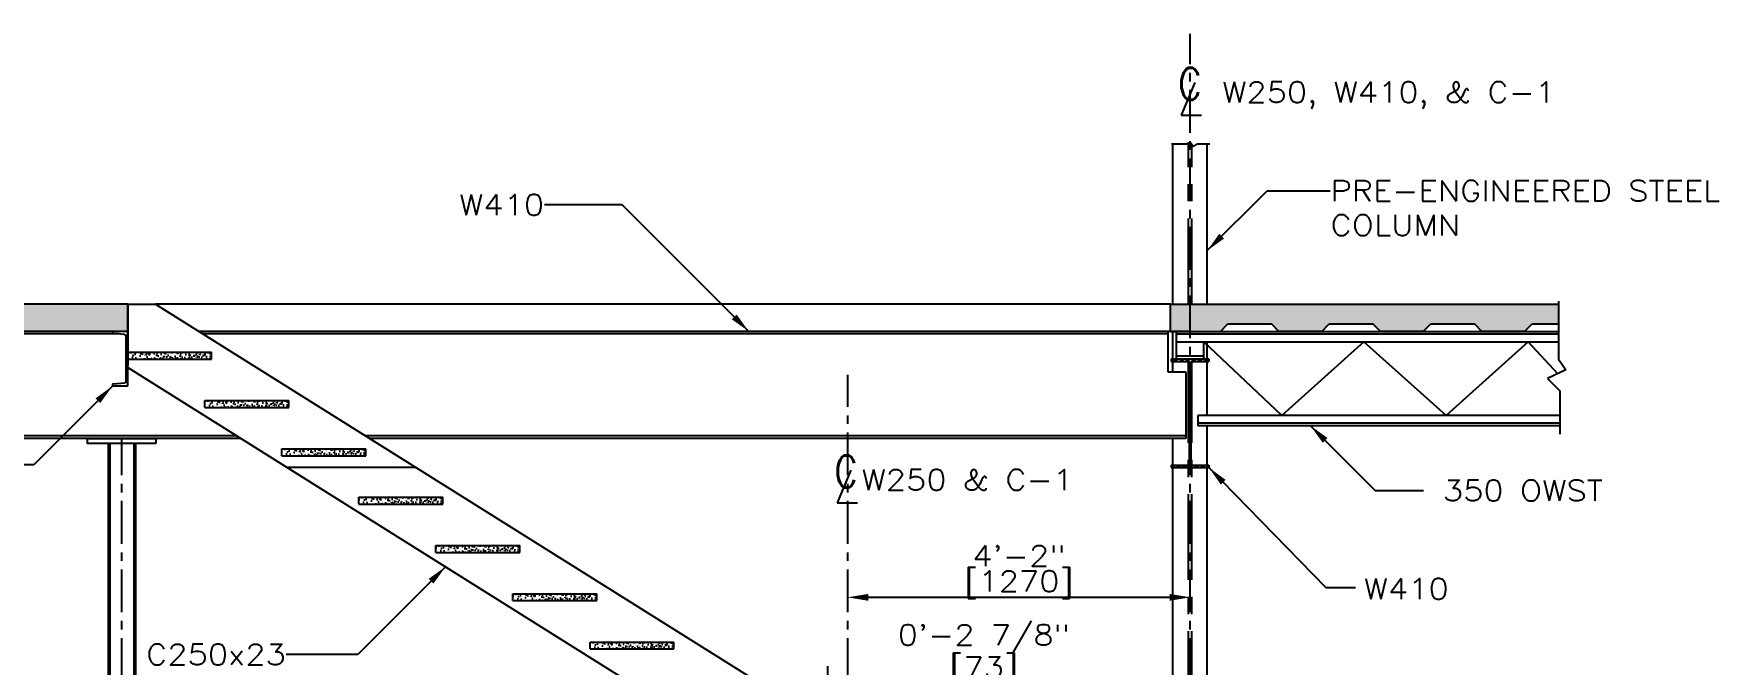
# Model space of a CAD drawing. Header units: inches. Extents: x -44 to 9761, y -1166 to 3580.
# Drawn here: x 8797.9 to 9044, y 3014.4 to 3106.6 of the extents above; entities that cross this region are included whole.
import ezdxf

# ---------------------------------------------------------------- set-up
doc = ezdxf.new("R2010")
doc.units = ezdxf.units.IN
doc.header["$MEASUREMENT"] = 0
doc.linetypes.add('CENTER', pattern=[2, 1.25, -0.25, 0.25, -0.25])
doc.layers.get('DEFPOINTS').update_dxf_attribs({"linetype": 'CONTINUOUS'})
for name, color, linetype in [('Center', 251, 'CENTER'), ('L1', 1, 'CONTINUOUS'), ('LAYER131A', 131, 'CONTINUOUS'), ('Section-Stiffener', 2, 'CONTINUOUS'), ('Struc_Section_BP', 135, 'CONTINUOUS'), ('Struc_Section_Conc', 71, 'CONTINUOUS'), ('Struc_Section_Dim', 5, 'CONTINUOUS'), ('Struc_Section_PreEngCol', 150, 'CONTINUOUS'), ('Struc_Section_Steel', 11, 'CONTINUOUS'), ('Struc_Steel_Beam', 22, 'CONTINUOUS'), ('Struc_Steel_Deck', 41, 'CONTINUOUS'), ('Struc_Steel_Joist', 21, 'CONTINUOUS'), ('TEXT', 4, 'CONTINUOUS')]:
    doc.layers.add(name, color=color, linetype=linetype)
doc.styles.add('ROMANS', font='ROMANS.SHX', dxfattribs={"width": 0.8})
doc.styles.add('ROMANS-115', font='romans.shx', dxfattribs={"width": 1.15})
doc.dimstyles.new('48-ROMANS-115', dxfattribs={"dimtxt": 3, "dimasz": 3, "dimexe": 3, "dimexo": 3, "dimgap": 0.0625, "dimtad": 1, "dimdec": 4, "dimzin": 1, "dimdsep": 46, "dimlunit": 4, "dimtxsty": 'ROMANS-115', "dimcen": 0.0625, "dimclrd": 256, "dimclre": 256, "dimclrt": 256, "dimadec": 0, "dimazin": 0, "dimtfac": 1, "dimtdec": 4, "dimtofl": 0, "dimtmove": 0, "dimatfit": 0, "dimfxl": 1, "dimfrac": 2, "dimtolj": 1, "dimtzin": 0, "dimarcsym": 0})
doc.dimstyles.new('Copy of 48-ROMANS-115-BPV', dxfattribs={"dimtxt": 3, "dimasz": 3, "dimexe": 3, "dimexo": 3, "dimgap": 0.0625, "dimtad": 1, "dimdec": 4, "dimzin": 1, "dimdsep": 46, "dimlunit": 4, "dimtxsty": 'ROMANS-115', "dimcen": 0.0625, "dimclrd": 256, "dimclre": 256, "dimclrt": 256, "dimadec": 0, "dimazin": 0, "dimtfac": 1, "dimtdec": 4, "dimtofl": 0, "dimtmove": 0, "dimatfit": 0, "dimfxl": 1, "dimfrac": 2, "dimtolj": 1, "dimtzin": 0, "dimarcsym": 0})

# ---------------------------------------------------------------- blocks, each defined once
blk = doc.blocks.new('*D9')
at = {"layer": 'DEFPOINTS', "color": 0, "transparency": 16777216}
for p in [(8712.14, 3067.14), (8713.96, 2996.64), (8909.33, 2996.64)]:
    blk.add_point(p, dxfattribs=at)
at = {"layer": 'Struc_Section_Dim', "lineweight": -2, "transparency": 16777216}
for p, q in [((8715.14, 3067.14), (8716.96, 3067.14)), ((8713.96, 3064.14), (8713.96, 2999.64)), ((8906.33, 2996.64), (8710.96, 2996.64))]:
    blk.add_line(p, q, dxfattribs=at)
at = {"layer": 'Struc_Section_Dim', "transparency": 16777216}
for points in [[(8713.46, 3064.14), (8714.46, 3064.14), (8713.96, 3067.14)], [(8713.46, 2999.64), (8714.46, 2999.64), (8713.96, 2996.64)]]:
    blk.add_solid(points, dxfattribs=at)
at = {"layer": 'Struc_Section_Dim', "transparency": 16777216, "insert": (8711.61, 3031.89), "char_height": 3, "attachment_point": 5, "rotation": 90, "style": 'ROMANS-115'}
blk.add_mtext('\\A1;5\'-10 1/2" [1791]', dxfattribs=at)
blk = doc.blocks.new('CLMARK')
at = {"layer": 'TEXT'}
for p, q in [((1.52, 4.57), (-3.55, -7.61)), ((-3.55, -7.61), (4.06, -7.61))]:
    blk.add_line(p, q, dxfattribs=at)
at = {"layer": 'TEXT', "style": 'ROMANS', "width": 0.8}
blk.add_text('C', height=12, dxfattribs=at).set_placement((-4.59, -1.9))
blk = doc.blocks.new('*D15')
at = {"layer": 'DEFPOINTS', "color": 0, "transparency": 16777216}
for p in [(8916.74, 3024.33), (8916.74, 3023.08), (8966.74, 3023.08)]:
    blk.add_point(p, dxfattribs=at)
at = {"layer": 'Section-Stiffener', "lineweight": -2, "transparency": 16777216}
blk.add_line((8963.74, 3024.33), (8919.74, 3024.33), dxfattribs=at)
at = {"layer": 'Section-Stiffener', "transparency": 16777216}
for points in [[(8919.74, 3024.83), (8919.74, 3023.83), (8916.74, 3024.33)], [(8963.74, 3024.83), (8963.74, 3023.83), (8966.74, 3024.33)]]:
    blk.add_solid(points, dxfattribs=at)
at = {"layer": 'Section-Stiffener', "transparency": 16777216, "char_height": 3, "attachment_point": 5, "style": 'ROMANS-115'}
for s, insert in [('\\A1;4\'-2"', (8941.74, 3030.38)), ('\\A1;[1270]', (8941.74, 3026.18))]:
    blk.add_mtext(s, dxfattribs=dict(at, insert=insert))
blk = doc.blocks.new('*D17')
at = {"layer": 'DEFPOINTS', "color": 0, "transparency": 16777216}
for p in [(8916.74, 3011.3), (8913.86, 3003.69), (8916.74, 3003.69)]:
    blk.add_point(p, dxfattribs=at)
at = {"layer": 'Struc_Section_Dim', "lineweight": -2, "transparency": 16777216}
for p, q in [((8913.86, 3006.69), (8913.86, 3014.3)), ((8910.86, 3011.3), (8907.86, 3011.3)), ((8919.74, 3011.3), (8950.46, 3011.3))]:
    blk.add_line(p, q, dxfattribs=at)
at = {"layer": 'Struc_Section_Dim', "transparency": 16777216}
for points in [[(8910.86, 3011.8), (8910.86, 3010.8), (8913.86, 3011.3)], [(8919.74, 3011.8), (8919.74, 3010.8), (8916.74, 3011.3)]]:
    blk.add_solid(points, dxfattribs=at)
at = {"layer": 'Struc_Section_Dim', "transparency": 16777216, "char_height": 3, "attachment_point": 5, "style": 'ROMANS-115'}
for s, insert in [('\\A1;0\'-2 7/8"', (8936.6, 3018.34)), ('\\A1;[73]', (8936.6, 3013.64))]:
    blk.add_mtext(s, dxfattribs=dict(at, insert=insert))

msp = doc.modelspace()

# ---------------------------------------------------------------- hatches: boundary and pattern name
at = {"layer": 'LAYER131A', "ltscale": 2}
h = msp.add_hatch(dxfattribs=at)
h.set_pattern_fill('AR-CONC', color=256, scale=0.2, style=0)
h.set_pattern_definition([(130, (9413.5464, 3009.6492), (-1.4345204, -0.1255043), [0.15, -1.65]), (185, (9413.5464, 3009.6492), (0.2775027, 1.5043843), [0.12, -1.32]), (79.5486, (9413.4269, 3009.6387), (-1.1570188, 1.378879), [0.1274804, -1.4022842]), (133.8158, (9413.5464, 3010.0492), (-2.134482, -0.331038), [0.225, -2.475]), (83.3644, (9413.3686, 3010.0216), (-1.8693254, 1.948236), [0.1912206, -2.103426]), (188.8158, (9413.5464, 3010.0492), (-1.869324, 1.948237), [0.18, -1.98]), (159, (9413.3464, 3009.9492), (-1.193814, -0.8052378), [0.15, -1.65]), (214, (9413.3464, 3009.9492), (-0.4866307, 1.4503), [0.12, -1.32]), (108.5486, (9413.247, 3009.882), (-1.6804453, 0.645061), [0.1274804, -1.4022842]), (142.5, (9413.54645, 3009.64916), (-0.0243197, 0.6657877), [0, -1.304, 0, -1.34, 0, -1.325]), (172.5, (9413.54645, 3009.64916), (-0.5261391, 0.7888234), [0, -0.764, 0, -1.274, 0, -0.505]), (212.5, (9413.99245, 3009.64916), (-1.06764487, -0.04510974), [0, -0.5, 0, -1.56, 0, -2.07]), (222.5, (9414.19245, 3009.6492), (-1.1663723, 0.20021), [0, -0.65, 0, -1.036, 0, -1.47])])
h.paths.add_polyline_path([(8753.17285, 3067.1448), (8811.61042, 3067.1448), (8811.61042, 3063.1448), (8753.13392, 3063.1448), (8753.13392, 3063.8607), (8753.71779, 3064.36613), (8752.86145, 3064.9882), (8753.17285, 3065.41587)])
h = msp.add_hatch(dxfattribs=at)
h.set_pattern_fill('AR-CONC', color=256, scale=0.2, style=0)
h.set_pattern_definition([(130, (9198.8265, 3066.0492), (-1.4345204, -0.1255043), [0.15, -1.65]), (185, (9198.8265, 3066.0492), (0.2775027, 1.504384), [0.12, -1.32]), (79.5486, (9198.707, 3066.0387), (-1.157019, 1.378879), [0.1274804, -1.402284]), (133.8158, (9198.8265, 3066.4492), (-2.134482, -0.331038), [0.225, -2.475]), (83.3644, (9198.6486, 3066.4216), (-1.869325, 1.948236), [0.19122, -2.103426]), (188.8158, (9198.8265, 3066.4492), (-1.869324, 1.948237), [0.18, -1.98]), (159, (9198.6265, 3066.3492), (-1.193814, -0.8052378), [0.15, -1.65]), (214, (9198.6265, 3066.3492), (-0.4866307, 1.4503), [0.12, -1.32]), (108.5486, (9198.527, 3066.282), (-1.6804453, 0.645061), [0.1274804, -1.402284]), (142.5, (9198.8265, 3066.04916), (-0.0243197, 0.6657877), [0, -1.304, 0, -1.34, 0, -1.325]), (172.5, (9198.8265, 3066.04916), (-0.5261391, 0.7888234), [0, -0.764, 0, -1.274, 0, -0.505]), (212.5, (9199.2725, 3066.04916), (-1.0676449, -0.04510974), [0, -0.5, 0, -1.56, 0, -2.07]), (222.5, (9199.4725, 3066.0492), (-1.1663723, 0.20021), [0, -0.65, 0, -1.036, 0, -1.47])])
h.paths.add_polyline_path([(8811.61042, 3060.0948), (8823.86042, 3060.0948), (8823.86042, 3059.0948), (8811.61042, 3059.0948)])
h = msp.add_hatch(dxfattribs=at)
h.set_pattern_fill('AR-CONC', color=256, scale=0.2, style=0)
h.set_pattern_definition([(130, (9210.0765, 3058.9992), (-1.4345204, -0.1255043), [0.15, -1.65]), (185, (9210.0765, 3058.9992), (0.2775027, 1.504384), [0.12, -1.32]), (79.5486, (9209.957, 3058.9887), (-1.157019, 1.378879), [0.1274804, -1.402284]), (133.8158, (9210.0765, 3059.3992), (-2.134482, -0.331038), [0.225, -2.475]), (83.3644, (9209.8986, 3059.3716), (-1.869325, 1.948236), [0.19122, -2.103426]), (188.8158, (9210.0765, 3059.3992), (-1.869324, 1.948237), [0.18, -1.98]), (159, (9209.8765, 3059.2992), (-1.193814, -0.8052378), [0.15, -1.65]), (214, (9209.8765, 3059.2992), (-0.4866307, 1.4503), [0.12, -1.32]), (108.5486, (9209.777, 3059.232), (-1.6804453, 0.645061), [0.1274804, -1.402284]), (142.5, (9210.0765, 3058.99916), (-0.0243197, 0.6657877), [0, -1.304, 0, -1.34, 0, -1.325]), (172.5, (9210.0765, 3058.99916), (-0.5261391, 0.7888234), [0, -0.764, 0, -1.274, 0, -0.505]), (212.5, (9210.5225, 3058.99916), (-1.0676449, -0.04510974), [0, -0.5, 0, -1.56, 0, -2.07]), (222.5, (9210.7225, 3058.9992), (-1.1663723, 0.20021), [0, -0.65, 0, -1.036, 0, -1.47])])
h.paths.add_polyline_path([(8822.86042, 3053.0448), (8835.11042, 3053.0448), (8835.11042, 3052.0448), (8822.86042, 3052.0448)])
h = msp.add_hatch(dxfattribs=at)
h.set_pattern_fill('AR-CONC', color=256, scale=0.2, style=0)
h.set_pattern_definition([(130, (9221.3265, 3051.9492), (-1.4345204, -0.1255043), [0.15, -1.65]), (185, (9221.3265, 3051.9492), (0.2775027, 1.504384), [0.12, -1.32]), (79.5486, (9221.207, 3051.9387), (-1.157019, 1.378879), [0.1274804, -1.402284]), (133.8158, (9221.3265, 3052.3492), (-2.134482, -0.331038), [0.225, -2.475]), (83.3644, (9221.1486, 3052.3216), (-1.869325, 1.948236), [0.19122, -2.103426]), (188.8158, (9221.3265, 3052.3492), (-1.869324, 1.948237), [0.18, -1.98]), (159, (9221.1265, 3052.2492), (-1.193814, -0.8052378), [0.15, -1.65]), (214, (9221.1265, 3052.2492), (-0.4866307, 1.4503), [0.12, -1.32]), (108.5486, (9221.027, 3052.182), (-1.6804453, 0.645061), [0.1274804, -1.402284]), (142.5, (9221.3265, 3051.94916), (-0.0243197, 0.6657877), [0, -1.304, 0, -1.34, 0, -1.325]), (172.5, (9221.3265, 3051.94916), (-0.5261391, 0.7888234), [0, -0.764, 0, -1.274, 0, -0.505]), (212.5, (9221.7725, 3051.94916), (-1.0676449, -0.04510974), [0, -0.5, 0, -1.56, 0, -2.07]), (222.5, (9221.9725, 3051.9492), (-1.1663723, 0.20021), [0, -0.65, 0, -1.036, 0, -1.47])])
h.paths.add_polyline_path([(8834.11042, 3045.9948), (8846.36042, 3045.9948), (8846.36042, 3044.9948), (8834.11042, 3044.9948)])
h = msp.add_hatch(dxfattribs=at)
h.set_pattern_fill('AR-CONC', color=256, scale=0.2, style=0)
h.set_pattern_definition([(130, (9232.5765, 3044.8992), (-1.4345204, -0.1255043), [0.15, -1.65]), (185, (9232.5765, 3044.8992), (0.2775027, 1.504384), [0.12, -1.32]), (79.5486, (9232.457, 3044.8887), (-1.157019, 1.378879), [0.1274804, -1.402284]), (133.8158, (9232.5765, 3045.2992), (-2.134482, -0.331038), [0.225, -2.475]), (83.3644, (9232.3986, 3045.2716), (-1.869325, 1.948236), [0.19122, -2.103426]), (188.8158, (9232.5765, 3045.2992), (-1.869324, 1.948237), [0.18, -1.98]), (159, (9232.3765, 3045.1992), (-1.193814, -0.8052378), [0.15, -1.65]), (214, (9232.3765, 3045.1992), (-0.4866307, 1.4503), [0.12, -1.32]), (108.5486, (9232.277, 3045.132), (-1.6804453, 0.645061), [0.1274804, -1.402284]), (142.5, (9232.5765, 3044.89916), (-0.0243197, 0.6657877), [0, -1.304, 0, -1.34, 0, -1.325]), (172.5, (9232.5765, 3044.89916), (-0.5261391, 0.7888234), [0, -0.764, 0, -1.274, 0, -0.505]), (212.5, (9233.0225, 3044.89916), (-1.0676449, -0.04510974), [0, -0.5, 0, -1.56, 0, -2.07]), (222.5, (9233.2225, 3044.8992), (-1.1663723, 0.20021), [0, -0.65, 0, -1.036, 0, -1.47])])
h.paths.add_polyline_path([(8845.36042, 3038.9448), (8857.61042, 3038.9448), (8857.61042, 3037.9448), (8845.36042, 3037.9448)])
h = msp.add_hatch(dxfattribs=at)
h.set_pattern_fill('AR-CONC', color=256, scale=0.2, style=0)
h.set_pattern_definition([(130, (9243.8265, 3037.8492), (-1.4345204, -0.1255043), [0.15, -1.65]), (185, (9243.8265, 3037.8492), (0.2775027, 1.504384), [0.12, -1.32]), (79.5486, (9243.707, 3037.8387), (-1.157019, 1.378879), [0.1274804, -1.402284]), (133.8158, (9243.8265, 3038.2492), (-2.134482, -0.331038), [0.225, -2.475]), (83.3644, (9243.6486, 3038.2216), (-1.869325, 1.948236), [0.19122, -2.103426]), (188.8158, (9243.8265, 3038.2492), (-1.869324, 1.948237), [0.18, -1.98]), (159, (9243.6265, 3038.1492), (-1.193814, -0.8052378), [0.15, -1.65]), (214, (9243.6265, 3038.1492), (-0.4866307, 1.4503), [0.12, -1.32]), (108.5486, (9243.527, 3038.082), (-1.6804453, 0.645061), [0.1274804, -1.402284]), (142.5, (9243.8265, 3037.84916), (-0.0243197, 0.6657877), [0, -1.304, 0, -1.34, 0, -1.325]), (172.5, (9243.8265, 3037.84916), (-0.5261391, 0.7888234), [0, -0.764, 0, -1.274, 0, -0.505]), (212.5, (9244.2725, 3037.84916), (-1.0676449, -0.04510974), [0, -0.5, 0, -1.56, 0, -2.07]), (222.5, (9244.4725, 3037.8492), (-1.1663723, 0.20021), [0, -0.65, 0, -1.036, 0, -1.47])])
h.paths.add_polyline_path([(8856.61042, 3031.8948), (8868.86042, 3031.8948), (8868.86042, 3030.8948), (8856.61042, 3030.8948)])
h = msp.add_hatch(dxfattribs=at)
h.set_pattern_fill('AR-CONC', color=256, scale=0.2, style=0)
h.set_pattern_definition([(130, (9255.0765, 3030.7992), (-1.4345204, -0.1255043), [0.15, -1.65]), (185, (9255.0765, 3030.7992), (0.2775027, 1.504384), [0.12, -1.32]), (79.5486, (9254.957, 3030.7887), (-1.157019, 1.378879), [0.1274804, -1.402284]), (133.8158, (9255.0765, 3031.1992), (-2.134482, -0.331038), [0.225, -2.475]), (83.3644, (9254.8986, 3031.1716), (-1.869325, 1.948236), [0.19122, -2.103426]), (188.8158, (9255.0765, 3031.1992), (-1.869324, 1.948237), [0.18, -1.98]), (159, (9254.8765, 3031.0992), (-1.193814, -0.8052378), [0.15, -1.65]), (214, (9254.8765, 3031.0992), (-0.4866307, 1.4503), [0.12, -1.32]), (108.5486, (9254.777, 3031.032), (-1.6804453, 0.645061), [0.1274804, -1.402284]), (142.5, (9255.0765, 3030.79916), (-0.0243197, 0.6657877), [0, -1.304, 0, -1.34, 0, -1.325]), (172.5, (9255.0765, 3030.79916), (-0.5261391, 0.7888234), [0, -0.764, 0, -1.274, 0, -0.505]), (212.5, (9255.5225, 3030.79916), (-1.0676449, -0.04510974), [0, -0.5, 0, -1.56, 0, -2.07]), (222.5, (9255.7225, 3030.7992), (-1.1663723, 0.20021), [0, -0.65, 0, -1.036, 0, -1.47])])
h.paths.add_polyline_path([(8867.86042, 3024.8448), (8880.11042, 3024.8448), (8880.11042, 3023.8448), (8867.86042, 3023.8448)])
h = msp.add_hatch(dxfattribs=at)
h.set_pattern_fill('AR-CONC', color=256, scale=0.2, style=0)
h.set_pattern_definition([(130, (9266.3265, 3023.7492), (-1.4345204, -0.1255043), [0.15, -1.65]), (185, (9266.3265, 3023.7492), (0.2775027, 1.504384), [0.12, -1.32]), (79.5486, (9266.207, 3023.7387), (-1.157019, 1.378879), [0.1274804, -1.402284]), (133.8158, (9266.3265, 3024.1492), (-2.134482, -0.331038), [0.225, -2.475]), (83.3644, (9266.1486, 3024.1216), (-1.869325, 1.948236), [0.19122, -2.103426]), (188.8158, (9266.3265, 3024.1492), (-1.869324, 1.948237), [0.18, -1.98]), (159, (9266.1265, 3024.0492), (-1.193814, -0.8052378), [0.15, -1.65]), (214, (9266.1265, 3024.0492), (-0.4866307, 1.4503), [0.12, -1.32]), (108.5486, (9266.027, 3023.982), (-1.6804453, 0.645061), [0.1274804, -1.402284]), (142.5, (9266.3265, 3023.74916), (-0.0243197, 0.6657877), [0, -1.304, 0, -1.34, 0, -1.325]), (172.5, (9266.3265, 3023.74916), (-0.5261391, 0.7888234), [0, -0.764, 0, -1.274, 0, -0.505]), (212.5, (9266.7725, 3023.74916), (-1.0676449, -0.04510974), [0, -0.5, 0, -1.56, 0, -2.07]), (222.5, (9266.9725, 3023.7492), (-1.1663723, 0.20021), [0, -0.65, 0, -1.036, 0, -1.47])])
h.paths.add_polyline_path([(8879.11042, 3017.7948), (8891.36042, 3017.7948), (8891.36042, 3016.7948), (8879.11042, 3016.7948)])
at = {"layer": 'Struc_Section_Dim', "ltscale": 2}
h = msp.add_hatch(dxfattribs=at)
h.set_pattern_fill('AR-CONC', color=256, scale=0.2, style=0)
h.set_pattern_definition([(130, (9413.6714, 2503.1176), (-1.4345204, -0.1255043), [0.15, -1.65]), (185, (9413.6714, 2503.1176), (0.2775027, 1.5043843), [0.12, -1.32]), (79.5486, (9413.5519, 2503.1072), (-1.1570188, 1.378879), [0.1274804, -1.4022842]), (133.8158, (9413.6714, 2503.5176), (-2.134482, -0.331038), [0.225, -2.475]), (83.3644, (9413.4936, 2503.49), (-1.8693254, 1.948236), [0.1912206, -2.103426]), (188.8158, (9413.6714, 2503.5176), (-1.869324, 1.948237), [0.18, -1.98]), (159, (9413.4714, 2503.4176), (-1.1938141, -0.8052378), [0.15, -1.65]), (214, (9413.4714, 2503.4176), (-0.4866307, 1.4503), [0.12, -1.32]), (108.5486, (9413.372, 2503.3505), (-1.6804453, 0.645061), [0.1274804, -1.4022842]), (142.5, (9413.67145, 2503.1176), (-0.0243197, 0.6657877), [0, -1.304, 0, -1.34, 0, -1.325]), (172.5, (9413.67145, 2503.1176), (-0.5261391, 0.7888234), [0, -0.764, 0, -1.274, 0, -0.505]), (212.5, (9414.11745, 2503.1176), (-1.06764487, -0.04510974), [0, -0.5, 0, -1.56, 0, -2.07]), (222.5, (9414.31745, 2503.1176), (-1.1663723, 0.20021), [0, -0.65, 0, -1.036, 0, -1.47])])
h.paths.add_polyline_path([(8966.73542, 3067.1448), (9020.53086, 3067.1448), (9020.53086, 3064.19015), (9016.63601, 3064.19015), (9015.59066, 3063.1448), (9009.34327, 3063.1448), (9008.29792, 3064.19015), (9001.82351, 3064.19015), (9000.77816, 3063.1448), (8994.53077, 3063.1448), (8993.48542, 3064.19015), (8987.01101, 3064.19015), (8985.96566, 3063.1448), (8979.71827, 3063.1448), (8978.67292, 3064.19015), (8972.19851, 3064.19015), (8971.15316, 3063.1448), (8966.73542, 3063.1448)])
h.paths.add_polyline_path([(8963.86042, 3067.1448), (8966.73542, 3067.1448), (8966.73542, 3063.1448), (8964.73542, 3063.1448), (8963.86042, 3063.1448)])
at = {"layer": 'Struc_Steel_Beam'}
h = msp.add_hatch(dxfattribs=at)
h.set_pattern_fill('STEEL', color=256, scale=5, style=0)
h.set_pattern_definition([(45, (8806.81267, 3075.0992), (-0.4419417, 0.4419417), []), (45, (8806.81267, 3075.4117), (-0.4419417, 0.4419417), [])])
h.paths.add_polyline_path([(8963.98542, 3059.1448), (8963.98542, 3058.7698), (8966.61042, 3058.7698), (8966.61042, 3043.6448), (8963.98542, 3043.6448), (8963.98542, 3043.2698), (8966.73542, 3043.2698), (8966.73542, 3059.1448)])
h.paths.add_polyline_path([(8969.48542, 3058.7698), (8969.48542, 3059.1448), (8966.73542, 3059.1448), (8966.73542, 3043.2698), (8969.48542, 3043.2698), (8969.48542, 3043.6448), (8966.86042, 3043.6448), (8966.86042, 3058.7698)])

# ---------------------------------------------------------------- linework, layer by layer
at = {"layer": 'Center', "ltscale": 5}
for p, q in [((8966.73542, 2902.1448), (8966.73542, 3106.5996)), ((8916.73542, 2902.1448), (8916.73542, 3056.80548)), ((8810.73542, 2902.1448), (8810.73542, 3047.5198))]:
    msp.add_line(p, q, dxfattribs=at)
at = {"layer": 'Center', "ltscale": 10}
for p, q in [((8966.48542, 3067.1448), (8966.48542, 3090.64381)), ((8966.98542, 3067.1448), (8966.98542, 3090.47092)), ((8966.48542, 2926.8948), (8966.48542, 3058.7698)), ((8966.98542, 2926.8948), (8966.98542, 3058.7698))]:
    msp.add_line(p, q, dxfattribs=at)
at = {"layer": 'L1'}
for p, q in [((9020.53086, 3067.54473), (9020.53086, 3059.10525)), ((9021.58825, 3057.52087), (9018.94478, 3056.28954)), ((9020.53086, 3059.10525), (9021.58825, 3057.52087)), ((9018.94478, 3056.28954), (9020.70709, 3054.49632)), ((9020.70709, 3054.49632), (9020.70709, 3048.13375))]:
    msp.add_line(p, q, dxfattribs=at)
at = {"layer": 'LAYER131A'}
for p, q in [((8811.61042, 3060.0948), (8823.86042, 3060.0948)), ((8811.61042, 3059.0948), (8811.61042, 3060.0948)), ((8823.86042, 3059.0948), (8823.86042, 3060.0948)), ((8811.61042, 3059.0948), (8823.86042, 3059.0948)), ((8822.86042, 3053.0448), (8835.11042, 3053.0448)), ((8822.86042, 3052.0448), (8822.86042, 3053.0448)), ((8835.11042, 3052.0448), (8835.11042, 3053.0448)), ((8822.86042, 3052.0448), (8835.11042, 3052.0448)), ((8808.73542, 3046.7698), (8808.73542, 2926.8948)), ((8812.73542, 3046.7698), (8812.73542, 2935.19846)), ((8834.11042, 3045.9948), (8846.36042, 3045.9948)), ((8834.11042, 3044.9948), (8834.11042, 3045.9948)), ((8834.11042, 3044.9948), (8846.36042, 3044.9948)), ((8846.36042, 3044.9948), (8846.36042, 3045.9948)), ((8845.36042, 3038.9448), (8857.61042, 3038.9448)), ((8845.36042, 3038.9448), (8856.61042, 3038.9448)), ((8845.36042, 3037.9448), (8845.36042, 3038.9448)), ((8845.36042, 3037.9448), (8857.61042, 3037.9448)), ((8857.61042, 3037.9448), (8857.61042, 3038.9448)), ((8856.61042, 3031.8948), (8868.86042, 3031.8948)), ((8856.61042, 3030.8948), (8856.61042, 3031.8948)), ((8856.61042, 3030.8948), (8868.86042, 3030.8948)), ((8868.86042, 3030.8948), (8868.86042, 3031.8948)), ((8867.86042, 3024.8448), (8880.11042, 3024.8448)), ((8867.86042, 3023.8448), (8867.86042, 3024.8448)), ((8867.86042, 3023.8448), (8880.11042, 3023.8448)), ((8880.11042, 3023.8448), (8880.11042, 3024.8448)), ((8879.11042, 3017.7948), (8891.36042, 3017.7948)), ((8879.11042, 3016.7948), (8879.11042, 3017.7948)), ((8891.36042, 3016.7948), (8891.36042, 3017.7948)), ((8879.11042, 3016.7948), (8891.36042, 3016.7948))]:
    msp.add_line(p, q, dxfattribs=at)
at = {"layer": 'Struc_Section_BP', "ltscale": 2}
msp.add_lwpolyline([(8815.73542, 3046.7698), (8805.73542, 3046.7698), (8805.73542, 3047.5198), (8815.73542, 3047.5198)], close=True, dxfattribs=at)
at = {"layer": 'Struc_Section_Conc', "ltscale": 2}
for p, q in [((8811.61042, 3067.1448), (8753.17285, 3067.1448)), ((8811.61042, 3063.1448), (8811.61042, 3067.1448)), ((8963.86042, 3067.1448), (8815.66133, 3067.1448)), ((8963.86042, 3067.1448), (9020.53086, 3067.1448)), ((8963.86042, 3063.1448), (8963.86042, 3067.1448)), ((8811.61042, 3063.1448), (8753.13392, 3063.1448)), ((8810.36042, 3062.7698), (8753.17285, 3062.7698)), ((8966.61042, 3063.1448), (8822.04431, 3063.1448)), ((8963.48542, 3062.7698), (8822.64272, 3062.7698)), ((8963.48542, 3063.1448), (8963.48542, 3057.2698)), ((8963.86042, 3063.1448), (8971.15316, 3063.1448)), ((8971.15316, 3063.1448), (8972.19851, 3064.19015)), ((8978.67292, 3064.19015), (8972.19851, 3064.19015)), ((8979.71827, 3063.1448), (8978.67292, 3064.19015)), ((8979.71827, 3063.1448), (8982.76537, 3063.1448)), ((8985.96566, 3063.1448), (8979.74821, 3063.1448)), ((8985.96566, 3063.1448), (8987.01101, 3064.19015)), ((8993.48542, 3064.19015), (8987.01101, 3064.19015)), ((8994.53077, 3063.1448), (8993.48542, 3064.19015)), ((8994.53077, 3063.1448), (8997.57787, 3063.1448)), ((9000.77816, 3063.1448), (8994.56071, 3063.1448)), ((9000.77816, 3063.1448), (9001.82351, 3064.19015)), ((9008.29792, 3064.19015), (9001.82351, 3064.19015)), ((9009.34327, 3063.1448), (9008.29792, 3064.19015)), ((9009.34327, 3063.1448), (9012.39037, 3063.1448)), ((9015.59066, 3063.1448), (9009.37321, 3063.1448)), ((9015.59066, 3063.1448), (9016.63601, 3064.19015)), ((9020.53086, 3064.19015), (9016.63601, 3064.19015)), ((8963.48542, 3057.2698), (8966.11042, 3057.2698)), ((8966.11042, 3057.2698), (8966.11042, 3047.5198)), ((8827.54753, 3047.8948), (8753.13392, 3047.8948)), ((8828.14593, 3047.5198), (8753.13392, 3047.5198)), ((8966.11042, 3047.8948), (8846.37942, 3047.8948)), ((8966.11042, 3047.5198), (8846.97782, 3047.5198))]:
    msp.add_line(p, q, dxfattribs=at)
at = {"layer": 'Struc_Section_PreEngCol', "ltscale": 5}
for p, q in [((8964.02579, 3090.51734), (8966.23223, 3090.51734)), ((8964.23542, 3067.1448), (8964.23542, 3090.51734)), ((8966.23223, 3090.51734), (8966.75139, 3090.77666)), ((8966.75139, 3090.77666), (8967.23347, 3090.14689)), ((8967.23347, 3090.14689), (8967.82679, 3090.51734)), ((8967.82679, 3090.51734), (8969.64386, 3090.51734)), ((8969.23542, 3067.1448), (8969.23542, 3090.51734)), ((8964.23542, 3057.2698), (8964.23542, 3063.1448)), ((8969.23542, 3059.1448), (8969.23542, 3061.6448)), ((8969.23542, 3050.8648), (8969.23542, 3058.7698)), ((8964.23542, 3043.6448), (8964.23542, 3047.5198)), ((8969.23542, 3043.6448), (8969.23542, 3049.3648)), ((8964.23542, 2996.6448), (8964.23542, 3043.2698)), ((8969.23542, 2996.6448), (8969.23542, 3043.2698))]:
    msp.add_line(p, q, dxfattribs=at)
at = {"layer": 'Struc_Section_Steel', "ltscale": 2}
for p, q in [((8811.61042, 3067.1448), (8815.66133, 3067.1448)), ((8811.61042, 3058.17709), (8811.61042, 3067.1448)), ((8811.61042, 3061.6448), (8811.61042, 3067.1448)), ((8811.61042, 3067.1448), (8811.61042, 3058.17709)), ((8815.66133, 3067.1448), (8916.42042, 3004.00244)), ((8811.61042, 3063.1448), (8809.36042, 3063.1448)), ((8809.36042, 3063.1448), (8809.36042, 3062.97183)), ((8811.13221, 3062.70228), (8809.47453, 3062.84731)), ((8811.36042, 3055.83637), (8811.36042, 3062.45323)), ((8811.61042, 3055.1448), (8811.61042, 3063.1448)), ((8811.61042, 3057.88206), (8909.32944, 2996.6448)), ((8809.36042, 3055.31777), (8809.36042, 3055.1448)), ((8811.61042, 3055.1448), (8809.36042, 3055.1448)), ((8811.13221, 3055.58733), (8809.47453, 3055.4423))]:
    msp.add_line(p, q, dxfattribs=at)
at = {"layer": 'Struc_Section_Steel', "ltscale": 4}
for p, q in [((8808.98542, 3046.7698), (8808.98542, 2926.8948)), ((8812.48542, 3046.7698), (8812.48542, 2926.8948))]:
    msp.add_line(p, q, dxfattribs=at)
at = {"layer": 'Struc_Section_Steel', "ltscale": 2}
for centre, radius, start, end in [((8809.48542, 3062.97183), 0.125, 180, 265), ((8811.11042, 3062.45323), 0.25, 0, 85), ((8809.48542, 3055.31777), 0.125, 95, 180), ((8811.11042, 3055.83637), 0.25, 275, 0)]:
    msp.add_arc(centre, radius, start, end, dxfattribs=at)
at = {"layer": 'Struc_Steel_Beam'}
for p, q in [((8963.98542, 3059.1448), (8969.48542, 3059.1448)), ((8963.98542, 3059.1448), (8963.98542, 3058.7698)), ((8963.98542, 3058.7698), (8966.61042, 3058.7698)), ((8966.61042, 3058.7698), (8966.61042, 3043.6448)), ((8966.86042, 3058.7698), (8966.86042, 3043.6448)), ((8966.86042, 3058.7698), (8969.48542, 3058.7698)), ((8969.48542, 3059.1448), (8969.48542, 3058.7698)), ((8963.98542, 3043.6448), (8966.61042, 3043.6448)), ((8963.98542, 3043.6448), (8963.98542, 3043.2698)), ((8963.98542, 3043.2698), (8969.48542, 3043.2698)), ((8966.86042, 3043.6448), (8969.48542, 3043.6448)), ((8969.48542, 3043.6448), (8969.48542, 3043.2698))]:
    msp.add_line(p, q, dxfattribs=at)
at = {"layer": 'Struc_Steel_Beam', "ltscale": 10}
msp.add_line((8853.75974, 3043.2698), (8834.92785, 3043.2698), dxfattribs=at)
at = {"layer": 'Struc_Steel_Deck'}
msp.add_line((9009.34327, 3063.1448), (9012.39037, 3063.1448), dxfattribs=at)
at = {"layer": 'Struc_Steel_Joist'}
for p, q in [((8964.73542, 3063.1448), (9020.53086, 3063.1448)), ((8964.73542, 3059.1448), (8964.73542, 3063.1448)), ((8964.73542, 3062.7698), (9020.53086, 3062.7698)), ((8964.73542, 3061.6448), (9020.53086, 3061.6448)), ((8968.73542, 3059.5198), (8964.73542, 3059.5198)), ((8980.11042, 3050.8648), (8968.73542, 3061.6448)), ((8968.73542, 3059.1448), (8968.73542, 3061.6448)), ((8992.11042, 3061.6448), (8980.11042, 3050.8648)), ((9004.11042, 3050.8648), (8992.11042, 3061.6448)), ((9016.11042, 3061.6448), (9004.11042, 3050.8648)), ((9020.41961, 3056.97651), (9016.11042, 3061.6448)), ((8964.73542, 3059.1448), (8968.73542, 3059.1448)), ((9020.70709, 3050.8648), (8967.86042, 3050.8648)), ((8967.86042, 3050.8648), (8967.86042, 3049.3648)), ((9020.70709, 3049.7398), (8967.86042, 3049.7398)), ((9020.70709, 3049.3648), (8967.86042, 3049.3648))]:
    msp.add_line(p, q, dxfattribs=at)

# ---------------------------------------------------------------- block references
at = {"layer": 'Struc_Section_Dim', "ltscale": 2, "xscale": 0.390625, "yscale": 0.390625, "zscale": 0.390625}
for p in [(8966.81581, 3097.67441), (8916.60532, 3041.09823)]:
    msp.add_blockref('CLMARK', p, dxfattribs=at)

# ---------------------------------------------------------------- texts
at = {"layer": 'Struc_Section_Dim', "ltscale": 2, "style": 'ROMANS-115', "width": 1.15}
for s, p in [('W250, W410, & C-1', (8971.41633, 3096.55843)), ('W250 & C-1', (8918.75487, 3039.98225))]:
    msp.add_text(s, height=3, dxfattribs=at).set_placement(p)
at = {"layer": 'Struc_Section_Dim', "ltscale": 2, "char_height": 3, "style": 'ROMANS-115'}
for s, insert, attachment_point in [('\\A1;PRE-ENGINEERED STEEL\\PCOLUMN', (8987.23461, 3085.17114), 1), ('\\A1;W410', (8872.40848, 3083.13264), 3), ('\\A1;350 OWST', (9027.02131, 3041.4169), 3), ('W410', (9004.50325, 3027.08662), 3), ('\\A1;C250x23', (8834.69427, 3017.4961), 3)]:
    msp.add_mtext(s, dxfattribs=dict(at, insert=insert, attachment_point=attachment_point))

# ---------------------------------------------------------------- dimensions: what is measured, and where the dimension line sits
at = {"layer": 'Section-Stiffener', "ltscale": 2}
dim = msp.add_linear_dim(base=(8916.73542, 3024.33445), p1=(8966.73542, 3023.07744), p2=(8916.73542, 3023.07744), angle=180, dimstyle='Copy of 48-ROMANS-115-BPV', override={"dimpost": '\\X', "dimse1": 1, "dimse2": 1}, dxfattribs=at)
dim.commit()
dim.dimension.update_dxf_attribs({"geometry": '*D15', "text_midpoint": (8941.73542, 3028.53088)})
at = {"layer": 'Struc_Section_Dim', "ltscale": 2}
dim = msp.add_linear_dim(base=(8713.95814, 2996.6448), p1=(8712.13507, 3067.1448), p2=(8909.32944, 2996.6448), angle=90, dimstyle='48-ROMANS-115', dxfattribs=at)
dim.commit()
dim.dimension.update_dxf_attribs({"geometry": '*D9', "text_midpoint": (8711.60992, 3031.8948)})
dim = msp.add_linear_dim(base=(8916.73542, 3011.29632), p1=(8913.86042, 3003.6948), p2=(8916.73542, 3003.6948), dimstyle='Copy of 48-ROMANS-115-BPV', override={"dimpost": '\\X', "dimse2": 1}, dxfattribs=at)
dim.commit()
dim.dimension.update_dxf_attribs({"geometry": '*D17', "text_midpoint": (8936.59792, 3015.99275)})

# ---------------------------------------------------------------- leaders
at = {"layer": 'Struc_Section_Dim', "ltscale": 2, "annotation_type": 0, "has_hookline": 1, "hookline_direction": 1}
for points, dimstyle, override, text_width in [([(8902.2884, 3063.1448), (8883.80056, 3081.63264), (8872.47098, 3081.63264)], '48-ROMANS-115', {"dimgap": 0.0625, "dimtad": 0}, 12.97857), ([(8969.23542, 3074.93551), (8977.97106, 3083.67114), (8987.17211, 3083.67114)], 'Copy of 48-ROMANS-115-BPV', {"dimgap": 0.0625, "dimtad": 0, "dimse1": 1, "dimse2": 1}, 63.25), ([(8809.36042, 3055.1448), (8797.90198, 3043.68636), (8793.5142, 3043.68636)], '48-ROMANS-115', {"dimgap": 0.0625, "dimtad": 0}, 16.75714), ([(8984.334, 3049.3648), (8993.78191, 3039.9169), (9000.83738, 3039.9169)], '48-ROMANS-115', {"dimgap": 0.0625, "dimtad": 0}, 26.12143), ([(8858.01906, 3028.79931), (8845.21586, 3015.9961), (8834.75677, 3015.9961)], '48-ROMANS-115', {"dimgap": 0.0625, "dimtad": 0}, 21.68571)]:
    msp.add_leader(points, dimstyle=dimstyle, override=override, dxfattribs=dict(at, text_width=text_width))
at = {"layer": 'Struc_Section_Dim', "ltscale": 2}
msp.add_leader([(8969.48542, 3043.2698), (8986.5617, 3025.7808), (8990.87924, 3025.7808)], dimstyle='48-ROMANS-115', override={"dimgap": 0.0625, "dimtad": 0}, dxfattribs=at)

doc.saveas('drawing.dxf')
